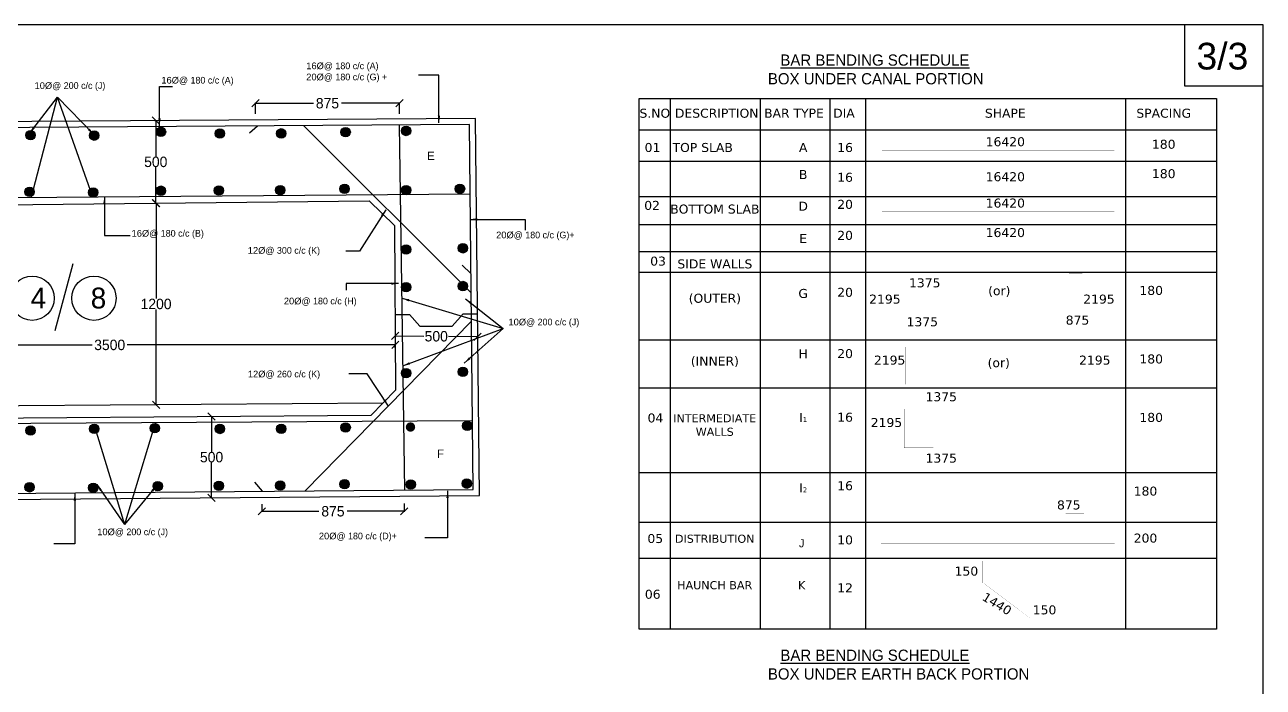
# Model space of a CAD drawing. Header units: inches. Extents: x 36 to 1751, y 50 to 883.
# Drawn here: x 1156 to 1751, y 564 to 883 of the extents above; entities that cross this region are included whole.
import ezdxf

# ---------------------------------------------------------------- set-up
doc = ezdxf.new("R2010")
doc.units = ezdxf.units.IN
doc.header["$MEASUREMENT"] = 0
for name, color, linetype in [('DIMENSION', 7, 'Continuous'), ('DRAWING', 2, 'Continuous'), ('HATCH', 7, 'Continuous'), ('TEXT', 7, 'Continuous')]:
    doc.layers.add(name, color=color, linetype=linetype)
doc.dimstyles.get("Standard").update_dxf_attribs({"dimtxt": 5, "dimasz": 3.5, "dimexe": 0.18, "dimexo": 0.0625, "dimgap": 0.09, "dimtad": 0, "dimtih": 1, "dimtoh": 1, "dimdec": 4, "dimzin": 0, "dimdsep": 46, "dimlunit": 4, "dimtxsty": 'Standard', "dimblk": 'OBLIQUE', "dimcen": 0.09, "dimadec": 0, "dimazin": 0, "dimtfac": 1, "dimtdec": 4, "dimtofl": 0, "dimtmove": 0, "dimatfit": 3, "dimfxl": 1, "dimtolj": 1, "dimtzin": 0, "dimarcsym": 0})

# ---------------------------------------------------------------- blocks, each defined once
blk = doc.blocks.new('_Oblique')
at = {"color": 0, "linetype": 'ByBlock', "lineweight": -2}
blk.add_line((-0.5, -0.5), (0.5, 0.5), dxfattribs=at)
blk = doc.blocks.new('*D53')
at = {"layer": 'Defpoints', "color": 0, "transparency": 16777216}
for p in [(1270.39, 652.42), (1338.68, 652.64), (1338.68, 648.89)]:
    blk.add_point(p, dxfattribs=at)
at = {"layer": 'DRAWING', "color": 0, "lineweight": -2, "transparency": 16777216}
for p, q in [((1270.39, 652.36), (1270.39, 648.71)), ((1270.39, 648.89), (1297.78, 648.89)), ((1338.68, 648.89), (1311.29, 648.89)), ((1338.68, 652.58), (1338.68, 648.71))]:
    blk.add_line(p, q, dxfattribs=at)
at = {"layer": 'DRAWING', "color": 0, "lineweight": -2, "transparency": 16777216, "xscale": 3.5, "yscale": 3.5, "zscale": 3.5, "rotation": 180}
blk.add_blockref('_Oblique', (1270.39, 648.89), dxfattribs=at)
at = {"layer": 'DRAWING', "color": 0, "lineweight": -2, "transparency": 16777216, "xscale": 3.5, "yscale": 3.5, "zscale": 3.5}
blk.add_blockref('_Oblique', (1338.68, 648.89), dxfattribs=at)
at = {"layer": 'DRAWING', "color": 0, "transparency": 16777216, "insert": (1304.54, 648.89), "char_height": 5, "attachment_point": 5}
blk.add_mtext('\\A1;875', dxfattribs=at)
blk = doc.blocks.new('*D58')
at = {"layer": 'Defpoints', "color": 0, "transparency": 16777216}
for p in [(1218.93, 836.6), (1218.93, 796.89), (1219.42, 796.89)]:
    blk.add_point(p, dxfattribs=at)
at = {"layer": 'DIMENSION', "color": 0, "lineweight": -2, "transparency": 16777216}
for p, q in [((1218.99, 836.6), (1219.6, 836.6)), ((1219.42, 836.6), (1219.42, 819.34)), ((1219.42, 796.89), (1219.42, 814.16)), ((1218.99, 796.89), (1219.6, 796.89))]:
    blk.add_line(p, q, dxfattribs=at)
at = {"layer": 'DIMENSION', "color": 0, "lineweight": -2, "transparency": 16777216, "xscale": 3.5, "yscale": 3.5, "zscale": 3.5}
for p, rotation in [((1219.42, 836.6), 90), ((1219.42, 796.89), 270)]:
    blk.add_blockref('_Oblique', p, dxfattribs=dict(at, rotation=rotation))
at = {"layer": 'DIMENSION', "color": 0, "transparency": 16777216, "insert": (1219.42, 816.75), "char_height": 5, "attachment_point": 5}
blk.add_mtext('\\A1;500', dxfattribs=at)
blk = doc.blocks.new('*D62')
at = {"layer": 'Defpoints', "color": 0, "transparency": 16777216}
for p in [(1060.08, 727.36), (1334.5, 728.81), (1334.5, 727.36)]:
    blk.add_point(p, dxfattribs=at)
at = {"layer": 'DIMENSION', "color": 0, "lineweight": -2, "transparency": 16777216}
for p, q in [((1060.08, 727.43), (1060.08, 728.99)), ((1060.08, 728.81), (1188.87, 728.81)), ((1334.5, 728.81), (1205.71, 728.81)), ((1334.5, 727.43), (1334.5, 728.99))]:
    blk.add_line(p, q, dxfattribs=at)
at = {"layer": 'DIMENSION', "color": 0, "lineweight": -2, "transparency": 16777216, "xscale": 3.5, "yscale": 3.5, "zscale": 3.5, "rotation": 180}
blk.add_blockref('_Oblique', (1060.08, 728.81), dxfattribs=at)
at = {"layer": 'DIMENSION', "color": 0, "lineweight": -2, "transparency": 16777216, "xscale": 3.5, "yscale": 3.5, "zscale": 3.5}
blk.add_blockref('_Oblique', (1334.5, 728.81), dxfattribs=at)
at = {"layer": 'DIMENSION', "color": 0, "transparency": 16777216, "insert": (1197.29, 728.81), "char_height": 5, "attachment_point": 5}
blk.add_mtext('\\A1;3500', dxfattribs=at)
blk = doc.blocks.new('*D96')
at = {"layer": 'Defpoints', "color": 0, "transparency": 16777216}
for p in [(1334.36, 733.17), (1373.97, 732.77), (1373.97, 732.76)]:
    blk.add_point(p, dxfattribs=at)
at = {"layer": 'DIMENSION', "color": 0, "lineweight": -2, "transparency": 16777216}
for p, q in [((1334.36, 733.16), (1348.24, 733.02)), ((1334.36, 733.11), (1334.36, 732.98)), ((1373.97, 732.76), (1360.09, 732.9)), ((1373.97, 732.71), (1373.96, 732.58))]:
    blk.add_line(p, q, dxfattribs=at)
at = {"layer": 'DIMENSION', "color": 0, "lineweight": -2, "transparency": 16777216, "xscale": 3.5, "yscale": 3.5, "zscale": 3.5}
for p, rotation in [((1334.36, 733.16), 179.4200049504487), ((1373.97, 732.76), 359.4200049504487)]:
    blk.add_blockref('_Oblique', p, dxfattribs=dict(at, rotation=rotation))
at = {"layer": 'DIMENSION', "color": 0, "transparency": 16777216, "insert": (1354.16, 732.96), "char_height": 5, "attachment_point": 5}
blk.add_mtext('\\A1;500', dxfattribs=at)
blk = doc.blocks.new('*D97')
at = {"layer": 'Defpoints', "color": 0, "transparency": 16777216}
for p in [(1219.6, 796.89), (1219.56, 700.08), (1219.6, 700.08)]:
    blk.add_point(p, dxfattribs=at)
at = {"layer": 'DIMENSION', "color": 0, "lineweight": -2, "transparency": 16777216}
for p, q in [((1219.54, 796.89), (1219.38, 796.89)), ((1219.56, 796.89), (1219.56, 751.07)), ((1219.56, 700.08), (1219.56, 745.89)), ((1219.54, 700.08), (1219.38, 700.08))]:
    blk.add_line(p, q, dxfattribs=at)
at = {"layer": 'DIMENSION', "color": 0, "lineweight": -2, "transparency": 16777216, "xscale": 3.5, "yscale": 3.5, "zscale": 3.5}
for p, rotation in [((1219.56, 796.89), 90), ((1219.56, 700.08), 270)]:
    blk.add_blockref('_Oblique', p, dxfattribs=dict(at, rotation=rotation))
at = {"layer": 'DIMENSION', "color": 0, "transparency": 16777216, "insert": (1219.56, 748.48), "char_height": 5, "attachment_point": 5}
blk.add_mtext('\\A1;1200', dxfattribs=at)
blk = doc.blocks.new('*D98')
at = {"layer": 'Defpoints', "color": 0, "transparency": 16777216}
for p in [(1336.44, 844.93), (1267.35, 839.83), (1336.44, 839.83)]:
    blk.add_point(p, dxfattribs=at)
at = {"layer": 'DIMENSION', "color": 0, "lineweight": -2, "transparency": 16777216}
for p, q in [((1267.35, 839.9), (1267.35, 845.11)), ((1267.35, 844.93), (1295.14, 844.93)), ((1336.44, 844.93), (1308.65, 844.93)), ((1336.44, 839.9), (1336.44, 845.11))]:
    blk.add_line(p, q, dxfattribs=at)
at = {"layer": 'DIMENSION', "color": 0, "lineweight": -2, "transparency": 16777216, "xscale": 3.5, "yscale": 3.5, "zscale": 3.5, "rotation": 180}
blk.add_blockref('_Oblique', (1267.35, 844.93), dxfattribs=at)
at = {"layer": 'DIMENSION', "color": 0, "lineweight": -2, "transparency": 16777216, "xscale": 3.5, "yscale": 3.5, "zscale": 3.5}
blk.add_blockref('_Oblique', (1336.44, 844.93), dxfattribs=at)
at = {"layer": 'DIMENSION', "color": 0, "transparency": 16777216, "insert": (1301.9, 844.93), "char_height": 5, "attachment_point": 5}
blk.add_mtext('\\A1;875', dxfattribs=at)
blk = doc.blocks.new('*D103')
at = {"layer": 'Defpoints', "color": 0, "transparency": 16777216}
for p in [(1246.23, 694.38), (1246.23, 655.39), (1246.23, 655.39)]:
    blk.add_point(p, dxfattribs=at)
at = {"layer": 'DIMENSION', "color": 0, "lineweight": -2, "transparency": 16777216}
for p, q in [((1246.17, 694.38), (1246.05, 694.38)), ((1246.23, 694.38), (1246.23, 677.48)), ((1246.23, 655.39), (1246.23, 672.3)), ((1246.17, 655.39), (1246.05, 655.39))]:
    blk.add_line(p, q, dxfattribs=at)
at = {"layer": 'DIMENSION', "color": 0, "lineweight": -2, "transparency": 16777216, "xscale": 3.5, "yscale": 3.5, "zscale": 3.5}
for p, rotation in [((1246.23, 694.38), 90), ((1246.23, 655.39), 270)]:
    blk.add_blockref('_Oblique', p, dxfattribs=dict(at, rotation=rotation))
at = {"layer": 'DIMENSION', "color": 0, "transparency": 16777216, "insert": (1246.23, 674.89), "char_height": 5, "attachment_point": 5}
blk.add_mtext('\\A1;500', dxfattribs=at)

msp = doc.modelspace()

# ---------------------------------------------------------------- hatches: boundary and pattern name
at = {"layer": 'HATCH'}
for points in [[(1224.18657, 831.19759, 1), (1219.66229, 831.19759, 1)], [(1312.89842, 831.08267, 1), (1308.37414, 831.08267, 1)], [(1341.91713, 831.61933, 1), (1337.39284, 831.61933, 1)], [(1161.56414, 829.60924, 1), (1157.03985, 829.60924, 1)], [(1192.13846, 829.38551, 1), (1187.61417, 829.38551, 1)], [(1252.49943, 830.35003, 1), (1247.97515, 830.35003, 1)], [(1281.98011, 830.46992, 1), (1277.45583, 830.46992, 1)], [(1161.05083, 802.32918, 1), (1156.52655, 802.32918, 1)], [(1191.62515, 802.10545, 1), (1187.10087, 802.10545, 1)], [(1224.12833, 802.92525, 1), (1219.60405, 802.92525, 1)], [(1251.98613, 803.06997, 1), (1247.46184, 803.06997, 1)], [(1281.46681, 803.18986, 1), (1276.94252, 803.18986, 1)], [(1312.38512, 803.80262, 1), (1307.86083, 803.80262, 1)], [(1341.94731, 803.2416, 1), (1337.42302, 803.2416, 1)], [(1367.82098, 803.84434, 1), (1363.2967, 803.84434, 1)], [(1341.94731, 774.64429, 1), (1337.42302, 774.64429, 1)], [(1369.23543, 775.24703, 1), (1364.71115, 775.24703, 1)], [(1341.94731, 756.52486, 1), (1337.42302, 756.52486, 1)], [(1369.23543, 757.1276, 1), (1364.71115, 757.1276, 1)], [(1341.94731, 715.28731, 1), (1337.42302, 715.28731, 1)], [(1369.23543, 715.89005, 1), (1364.71115, 715.89005, 1)], [(1192.13846, 688.48, 1), (1187.61417, 688.48, 1)], [(1221.18657, 688.79208, 1), (1216.66229, 688.79208, 1)], [(1252.49943, 688.44452, 1), (1247.97515, 688.44452, 1)], [(1281.98011, 688.56441, 1), (1277.45583, 688.56441, 1)], [(1312.89842, 689.17716, 1), (1308.37414, 689.17716, 1)], [(1344.04485, 689.38242, 1), (1339.52057, 689.38242, 1)], [(1371.33298, 689.98516, 1), (1366.80869, 689.98516, 1)], [(1161.56414, 687.70373, 1), (1157.03985, 687.70373, 1)], [(1161.05083, 660.42367, 1), (1156.52655, 660.42367, 1)], [(1191.62515, 660.19994, 1), (1187.10087, 660.19994, 1)], [(1222.62833, 661.01974, 1), (1218.10405, 661.01974, 1)], [(1251.98613, 661.16446, 1), (1247.46184, 661.16446, 1)], [(1281.46681, 661.28435, 1), (1276.94252, 661.28435, 1)], [(1312.38512, 661.89711, 1), (1307.86083, 661.89711, 1)], [(1344.1578, 661.78851, 1), (1339.63351, 661.78851, 1)], [(1371.10693, 662.18258, 1), (1366.58264, 662.18258, 1)]]:
    msp.add_hatch(color=256, dxfattribs=at).paths.add_polyline_path(points)

# ---------------------------------------------------------------- linework, layer by layer
at = {"layer": 'DIMENSION'}
for points in [[(1751.4297, 882.6464), (35.58486, 882.6464), (35.58486, 49.73647), (1751.4297, 49.73647)], [(1751.4297, 882.6464), (1713.54905, 882.6464), (1713.54905, 853.38243), (1751.4297, 853.38243)], [(1451.60582, 847.18711), (1729.04716, 847.18711), (1729.04716, 592.30729), (1451.60582, 592.30729)]]:
    msp.add_lwpolyline(points, close=True, dxfattribs=at)
for points in [[(1466.51843, 847.18711), (1466.51843, 592.30729)], [(1509.83779, 847.18711), (1509.83779, 592.30729)], [(1543.25646, 847.18711), (1543.25646, 592.30729)], [(1560.40585, 847.18711), (1560.40585, 592.30729)], [(1685.28491, 847.18711), (1685.28491, 592.33328)], [(1451.60582, 832.236), (1729.04716, 832.236)], [(1451.60582, 817.17276), (1729.04716, 817.17276)], [(1451.60582, 800.06705), (1729.04716, 800.06705)], [(1451.60582, 786.64186), (1729.04716, 786.64186)], [(1451.60582, 773.76099), (1729.04716, 773.76099)], [(1179.62063, 767.76052), (1170.94587, 735.63083)], [(1451.60582, 763.7783), (1729.04716, 763.7783)], [(1451.60582, 731.29062), (1729.04716, 731.29062)], [(1451.60582, 708.17463), (1729.04716, 708.17463)], [(1451.60582, 667.57665), (1729.04716, 667.57665)], [(1451.60582, 643.69626), (1729.04716, 643.69626)], [(1451.60582, 626.44387), (1729.04716, 626.44387)]]:
    msp.add_lwpolyline(points, dxfattribs=at)
for centre in [(1160.03245, 751.27659), (1189.73408, 751.27659)]:
    msp.add_circle(centre, 10.63358, dxfattribs=at)
at = {"layer": 'DRAWING'}
for points in [[(79.93174, 643.49572), (531.45996, 649.36701), (1374.92015, 656.4797), (1372.99968, 837.64473), (1064.86505, 835.5577), (822.19943, 833.99263), (401.99265, 828.53245), (76.93757, 823.2987), (79.93174, 643.49572)], [(82.82048, 646.47142), (531.42848, 652.30474), (1371.95122, 659.39266), (1370.09298, 834.68709), (1064.88495, 832.61987), (822.22799, 831.05486), (402.03539, 825.59486), (79.924, 820.40851)]]:
    msp.add_lwpolyline(points, close=True, dxfattribs=at)
for points in [[(1268.23803, 833.99721), (1264.48285, 830.63851)], [(1290.59476, 834.14864), (1370.94959, 753.87934)], [(1336.40488, 834.45891), (1338.91678, 659.11409)], [(80.48111, 786.95319), (113.79433, 787.41225), (576.09833, 795.07462), (1370.44539, 801.44216)], [(1321.96234, 798.08508), (1334.12096, 786.14044), (1334.60013, 707.12105), (1322.71584, 694.96007), (1072.22972, 693.05506), (1060.14049, 704.97588), (1059.93936, 782.46529), (1071.92668, 795.27078), (1321.96234, 798.08508)], [(1366.67896, 767.08984), (1370.85166, 763.1175)], [(1334.38, 743.42165), (1341.25959, 743.42165), (1346.31239, 737.77547), (1361.76452, 737.77547), (1367.01557, 743.69131), (1373.99565, 743.69131)], [(1371.09463, 740.1971), (1291.22657, 658.71193)], [(1066.18511, 699.01547), (1328.65798, 701.04056)], [(82.26799, 679.64908), (113.79433, 680.08352), (576.09833, 687.74588), (1371.59999, 692.52542)], [(1266.84359, 662.96996), (1270.5744, 658.53778)]]:
    msp.add_lwpolyline(points, dxfattribs=at)
at = {"layer": 'DRAWING', "const_width": 0.05}
for points in [[(1568.2296, 822.26381), (1679.83413, 822.26381)], [(1568.2296, 805.46014), (1679.83413, 805.46014)], [(1568.2296, 792.79794), (1679.83413, 792.79794)], [(1568.2296, 778.63217), (1679.83413, 778.63217)], [(1590.67531, 762.73639), (1578.51064, 762.73639), (1578.51064, 743.53079), (1590.21973, 743.53079)], [(1658.16151, 763.16236), (1664.51495, 763.16236), (1664.51495, 743.97953), (1657.60521, 743.97953)], [(1579.72344, 727.87121), (1579.72344, 709.94131)], [(1661.78149, 728.41801), (1661.78149, 710.35108)], [(1591.0502, 697.99872), (1578.92463, 697.99872), (1578.92463, 679.37371), (1592.95224, 679.37371)], [(1656.48823, 647.99833), (1665.30378, 647.99833), (1665.30378, 666.4906), (1652.92639, 666.4906)], [(1567.74516, 633.45139), (1680.00062, 633.45139)], [(1616.71927, 624.99977), (1616.71927, 614.55038), (1639.30423, 597.64226), (1650.11701, 597.64226)]]:
    msp.add_lwpolyline(points, dxfattribs=at)
at = {"layer": 'DRAWING'}
for centre in [(1221.92443, 831.19759), (1310.63628, 831.08267), (1339.65499, 831.61933), (1159.302, 829.60924), (1189.87632, 829.38551), (1250.23729, 830.35003), (1279.71797, 830.46992), (1158.78869, 802.32918), (1189.36301, 802.10545), (1221.86619, 802.92525), (1249.72398, 803.06997), (1279.20466, 803.18986), (1310.12298, 803.80262), (1339.68516, 803.2416), (1365.55884, 803.84434), (1339.68516, 774.64429), (1366.97329, 775.24703), (1339.68516, 756.52486), (1366.97329, 757.1276), (1339.68516, 715.28731), (1366.97329, 715.89005), (1189.87632, 688.48), (1218.92443, 688.79208), (1250.23729, 688.44452), (1279.71797, 688.56441), (1310.63628, 689.17716), (1369.07083, 689.98516), (1159.302, 687.70373), (1158.78869, 660.42367), (1189.36301, 660.19994), (1220.36619, 661.01974), (1249.72398, 661.16446), (1279.20466, 661.28435), (1310.12298, 661.89711), (1341.89566, 661.78851), (1368.84479, 662.18258)]:
    msp.add_circle(centre, 2.26214, dxfattribs=at)

# ---------------------------------------------------------------- texts
at = {"layer": 'TEXT'}
for s, insert, char_height, width, attachment_point in [('{\\fArial|b0|i0|c0|p32;3/3}', (1719.36386, 873.98127), 12.8187232, 59825.9373316, 1), ('{\\fArial|b0|i0|c0|p32;16Ø\\fMS Shell Dlg|b0|i0|c0|p32;@} 180 c/c (A)\\P{\\fArial|b0|i0|c0|p32;20Ø\\fMS Shell Dlg|b0|i0|c0|p32;@} 180 c/c (G) +', (1291.70816, 864.5141), 3.2046808, 14956.4843329, 1), ('   {\\LBAR BENDING SCHEDULE\\P}BOX UNDER CANAL PORTION', (1513.47354, 868.37745), 5.3840637, 292.6773989, 1), ('{\\fArial|b0|i0|c0|p32;16Ø\\fMS Shell Dlg|b0|i0|c0|p32;@} 180 c/c (A)', (1222.10323, 857.60726), 3.2046808, 14956.4843329, 1), ('{\\fArial|b0|i0|c0|p32;10Ø\\fMS Shell Dlg|b0|i0|c0|p32;@} 200 c/c (J)', (1161.19436, 855.02708), 3.2046808, 14956.4843329, 1), ('{\\fVerdana|b0|i0|c0|p34;S.NO}', (1459.16499, 842.32126), 4.3247491, 185.3463913, 2), ('{\\fVerdana|b0|i0|c0|p34;DESCRIPTION}', (1488.89701, 842.32126), 4.3247491, 185.3463913, 2), ('{\\fVerdana|b0|i0|c0|p34;BAR TYPE}', (1526.00038, 842.32126), 4.3247491, 185.3463913, 2), ('{\\fVerdana|b0|i0|c0|p34;DIA}', (1550.01499, 842.32126), 4.3247491, 185.3463913, 2), ('{\\fVerdana|b0|i0|c0|p34;SHAPE}', (1627.53169, 842.32126), 4.3247491, 185.3463913, 2), ('{\\fVerdana|b0|i0|c0|p34;SPACING}', (1703.63862, 842.32126), 4.3247491, 185.3463913, 2), ('{\\fVerdana|b0|i0|c0|p34;16420}', (1627.53169, 828.61886), 4.3247491, 185.3463913, 2), ('{\\fVerdana|b0|i0|c0|p34;180}', (1703.63862, 827.41281), 4.3247491, 185.3463913, 2), ('{\\fArial|b0|i0|c0|p32;E}', (1349.7561, 821.66488), 4.005851, 18695.6054161, 1), ('{\\fVerdana|b0|i0|c0|p34;01}', (1458.04063, 825.85457), 4.3247491, 185.3463913, 2), ('{\\fVerdana|b0|i0|c0|p34;TOP SLAB}', (1482.1554, 825.85457), 4.3247491, 185.3463913, 2), ('{\\fVerdana|b0|i0|c0|p34;A}', (1530.43119, 825.85457), 4.3247491, 185.3463913, 2), ('{\\fVerdana|b0|i0|c0|p34;16}', (1550.56272, 825.85457), 4.3247491, 185.3463913, 2), ('{\\fVerdana|b0|i0|c0|p34;B}', (1530.43119, 812.84353), 4.3247491, 185.3463913, 2), ('{\\fVerdana|b0|i0|c0|p34;16}', (1550.56272, 811.53203), 4.3247491, 185.3463913, 2), ('{\\fVerdana|b0|i0|c0|p34;16420}', (1627.53169, 811.81519), 4.3247491, 185.3463913, 2), ('{\\fVerdana|b0|i0|c0|p34;180}', (1703.63862, 813.27549), 4.3247491, 185.3463913, 2), ('{\\fVerdana|b0|i0|c0|p34;02}', (1457.84298, 798.03037), 4.3247491, 185.3463913, 2), ('{\\fVerdana|b0|i0|c0|p34;D}', (1530.43119, 797.65187), 4.3247491, 185.3463913, 2), ('{\\fVerdana|b0|i0|c0|p34;20}', (1550.56272, 798.53442), 4.3247491, 185.3463913, 2), ('{\\fVerdana|b0|i0|c0|p34;16420}', (1627.53169, 799.15299), 4.3247491, 185.3463913, 2), ('{\\fVerdana|b0|i0|c0|p34;BOTTOM SLAB}', (1487.99882, 796.26108), 4.3247491, 185.3463913, 2), ('{\\fArial|b0|i0|c0|p32;16Ø\\fMS Shell Dlg|b0|i0|c0|p32;@} 180 c/c (B)', (1207.8085, 784.04939), 3.2046808, 14956.4843329, 1), ('{\\fArial|b0|i0|c0|p32;20Ø\\fMS Shell Dlg|b0|i0|c0|p32;@} 180 c/c (G)+', (1382.91666, 783.26996), 3.2046808, 14956.4843329, 1), ('{\\fVerdana|b0|i0|c0|p34;E}', (1530.43119, 782.10276), 4.3247491, 185.3463913, 2), ('{\\fVerdana|b0|i0|c0|p34;20}', (1550.56272, 783.63099), 4.3247491, 185.3463913, 2), ('{\\fVerdana|b0|i0|c0|p34;16420}', (1627.53169, 784.98722), 4.3247491, 185.3463913, 2), ('{\\fArial|b0|i0|c0|p32;12Ø\\fMS Shell Dlg|b0|i0|c0|p32;@} 300 c/c (K)', (1263.62143, 775.83217), 3.2046808, 14956.4843329, 1), ('{\\fVerdana|b0|i0|c0|p34;03}', (1460.70921, 771.26631), 4.3247491, 185.3463913, 2), ('{\\fVerdana|b0|i0|c0|p34;SIDE WALLS}', (1487.99882, 769.92802), 4.3247491, 185.3463913, 2), ('4', (1159.30412, 756.38043), 10.02817, 46802.199989, 1), ('8', (1188.17686, 756.38043), 10.02817, 46802.199989, 1), ('{\\fVerdana|b0|i0|c0|p34;G}', (1530.43119, 755.72288), 4.3247491, 185.3463913, 2), ('{\\fVerdana|b0|i0|c0|p34;20}', (1550.56272, 756.26861), 4.3247491, 185.3463913, 2), ('{\\fVerdana|b0|i0|c0|p34;1375}', (1588.82776, 760.82429), 4.3247491, 185.3463913, 2), ('{\\fVerdana|b0|i0|c0|p34;(or)}', (1624.6389, 757.0417), 4.3247491, 185.3463913, 2), ('{\\fVerdana|b0|i0|c0|p34;180}', (1697.61433, 757.18555), 4.3247491, 185.3463913, 2), ('{\\fArial|b0|i0|c0|p32;20Ø\\fMS Shell Dlg|b0|i0|c0|p32;@} 180 c/c (H)', (1280.95657, 751.51509), 3.2046808, 14956.4843329, 1), ('{\\fVerdana|b0|i0|c0|p34;(OUTER)}', (1487.99882, 753.42422), 4.3247491, 185.3463913, 2), ('{\\fVerdana|b0|i0|c0|p34;2195}', (1569.68061, 753.00467), 4.3247491, 185.3463913, 2), ('{\\fVerdana|b0|i0|c0|p34;2195}', (1672.51873, 753.00467), 4.3247491, 185.3463913, 2), ('{\\fArial|b0|i0|c0|p32;10Ø\\fMS Shell Dlg|b0|i0|c0|p32;@} 200 c/c (J)', (1388.84645, 741.42187), 3.2046808, 14956.4843329, 1), ('{\\fVerdana|b0|i0|c0|p34;1375}', (1587.65658, 742.1151), 4.3247491, 185.3463913, 2), ('{\\fVerdana|b0|i0|c0|p34;875}', (1662.20915, 742.90934), 4.3247491, 185.3463913, 2), ('{\\fVerdana|b0|i0|c0|p34;H}', (1530.43119, 726.72186), 4.3247491, 185.3463913, 2), ('{\\fVerdana|b0|i0|c0|p34;20}', (1550.56272, 726.83641), 4.3247491, 185.3463913, 2), ('{\\fVerdana|b0|i0|c0|p34;(INNER)}', (1487.99882, 723.26185), 4.3247491, 185.3463913, 2), ('{\\fVerdana|b0|i0|c0|p34;2195}', (1571.96203, 723.6945), 4.3247491, 185.3463913, 2), ('{\\fVerdana|b0|i0|c0|p34;(or)}', (1624.37028, 722.44535), 4.3247491, 185.3463913, 2), ('{\\fVerdana|b0|i0|c0|p34;2195}', (1670.51409, 723.6945), 4.3247491, 185.3463913, 2), ('{\\fVerdana|b0|i0|c0|p34;180}', (1697.61433, 724.25484), 4.3247491, 185.3463913, 2), ('{\\fArial|b0|i0|c0|p32;12Ø\\fMS Shell Dlg|b0|i0|c0|p32;@} 260 c/c (K)', (1263.66018, 716.45663), 3.2046808, 14956.4843329, 1), ('{\\fVerdana|b0|i0|c0|p34;1375}', (1596.75606, 706.11015), 4.3247491, 185.3463913, 2), ('{\\fVerdana|b0|i0|c0|p34;I\\H0.5533x;1}', (1530.43119, 696.17697), 4.3247491, 185.3463913, 2), ('{\\fVerdana|b0|i0|c0|p34;16}', (1550.56272, 696.2672), 4.3247491, 185.3463913, 2), ('{\\fVerdana|b0|i0|c0|p34;180}', (1697.61433, 696.17822), 4.3247491, 185.3463913, 2), ('{\\fVerdana|b0|i0|c0|p34;04}', (1459.45301, 695.93464), 4.3247491, 185.3463913, 2), ('{\\fVerdana|b0|i0|c0|p34;INTERMEDIATE\\PWALLS}', (1487.92439, 695.54468), 3.8922742, 166.8117522, 2), ('{\\fVerdana|b0|i0|c0|p34;2195}', (1570.44397, 693.72702), 4.3247491, 185.3463913, 2), ('{\\fArial|b0|i0|c0|p32;F}', (1354.50212, 678.57981), 4.005851, 18695.6054161, 1), ('{\\fVerdana|b0|i0|c0|p34;1375}', (1596.75606, 676.5976), 4.3247491, 185.3463913, 2), ('{\\fVerdana|b0|i0|c0|p34;I\\H0.5533x;2}', (1530.43119, 662.31773), 4.3247491, 185.3463913, 2), ('{\\fVerdana|b0|i0|c0|p34;16}', (1550.56272, 663.36277), 4.3247491, 185.3463913, 2), ('{\\fVerdana|b0|i0|c0|p34;180}', (1694.86976, 660.77879), 4.3247491, 185.3463913, 2), ('{\\fVerdana|b0|i0|c0|p34;875}', (1658.01858, 654.11821), 4.3247491, 185.3463913, 2), ('{\\fArial|b0|i0|c0|p32;10Ø\\fMS Shell Dlg|b0|i0|c0|p32;@} 200 c/c (J)', (1191.30545, 640.62472), 3.2046808, 14956.4843329, 1), ('{\\fArial|b0|i0|c0|p32;20Ø\\fMS Shell Dlg|b0|i0|c0|p32;@} 180 c/c (D)+', (1297.77074, 638.63473), 3.2046808, 14956.4843329, 1), ('{\\fVerdana|b0|i0|c0|p34;05}', (1459.37987, 637.99243), 4.3247491, 185.3463913, 2), ('{\\fVerdana|b0|i0|c0|p34;DISTRIBUTION}', (1487.93381, 637.67933), 3.8922742, 166.8117522, 2), ('{\\fVerdana|b0|i0|c0|p34;10}', (1550.56272, 637.31841), 4.3247491, 185.3463913, 2), ('{\\fVerdana|b0|i0|c0|p34;200}', (1694.86976, 638.19467), 4.3247491, 185.3463913, 2), ('J', (1529.68812, 635.47241), 3.89227, 166.8117522, 2), ('{\\fVerdana|b0|i0|c0|p34;150}', (1608.84689, 622.32601), 4.3247491, 185.3463913, 2), ('{\\fVerdana|b0|i0|c0|p34;HAUNCH BAR}', (1487.93381, 615.34021), 3.8922742, 166.8117522, 2), ('{\\fVerdana|b0|i0|c0|p34;K}', (1529.68812, 615.34021), 3.8922742, 166.8117522, 2), ('{\\fVerdana|b0|i0|c0|p34;12}', (1550.56272, 614.29396), 4.3247491, 185.3463913, 2), ('{\\fVerdana|b0|i0|c0|p34;06}', (1458.15108, 611.21697), 4.3247491, 185.3463913, 2), ('{\\fVerdana|b0|i0|c0|p34;150}', (1646.38042, 603.71725), 4.3247491, 185.3463913, 2), ('   {\\LBAR BENDING SCHEDULE\\P}BOX UNDER EARTH BACK PORTION', (1513.47354, 582.43909), 5.3840637, 292.6773989, 1)]:
    msp.add_mtext(s, dxfattribs=dict(at, insert=insert, char_height=char_height, width=width, attachment_point=attachment_point))
at = {"layer": 'TEXT', "insert": (1624.67202, 606.34455), "char_height": 4.3247491, "width": 185.3463913, "attachment_point": 2, "rotation": 328.88083582}
msp.add_mtext('{\\fVerdana|b0|i0|c0|p34;1440}', dxfattribs=at)

# ---------------------------------------------------------------- dimensions: what is measured, and where the dimension line sits
at = {"layer": 'DIMENSION'}
dim = msp.add_linear_dim(base=(1336.4385, 844.93388), p1=(1267.35484, 839.8346), p2=(1336.4385, 839.8346), text='875', dimstyle='Standard', dxfattribs=at)
dim.commit()
dim.dimension.update_dxf_attribs({"geometry": '*D98', "text_midpoint": (1301.89667, 844.93388)})
for p1, p2, distance, text, picture, middle in [((1218.93236, 836.60122), (1218.93236, 796.89274), 0.48878, '500', '*D58', (1219.42114, 816.74698)), ((1060.07863, 727.36454), (1334.50445, 727.36454), 1.44563, '3500', '*D62', (1197.29154, 728.81017)), ((1334.3594, 733.17235), (1373.96674, 732.7714), -0.00939, '500', '*D96', (1354.16297, 732.96249)), ((1246.22757, 694.37836), (1246.22757, 655.39447), 0, '500', '*D103', (1246.22757, 674.88642))]:
    dim = msp.add_aligned_dim(p1=p1, p2=p2, distance=distance, text=text, dimstyle='Standard', dxfattribs=at)
    dim.commit()
    dim.dimension.update_dxf_attribs({"geometry": picture, "text_midpoint": middle})
dim = msp.add_linear_dim(base=(1219.56038, 700.07659), p1=(1219.60114, 796.89274), p2=(1219.60114, 700.07659), angle=90, text='1200', dimstyle='Standard', dxfattribs=at)
dim.commit()
dim.dimension.update_dxf_attribs({"geometry": '*D97', "text_midpoint": (1219.56038, 748.48466)})
at = {"layer": 'DRAWING'}
dim = msp.add_linear_dim(base=(1338.68048, 648.8937), p1=(1270.39206, 652.42076), p2=(1338.68048, 652.64152), text='875', dimstyle='Standard', dxfattribs=at)
dim.commit()
dim.dimension.update_dxf_attribs({"geometry": '*D53', "text_midpoint": (1304.53627, 648.8937)})

# ---------------------------------------------------------------- leaders
at = {"layer": 'DIMENSION'}
for points in [[(1355.45707, 835.50841), (1355.45707, 858.42652), (1345.63382, 858.42652)], [(1221.21758, 834.12068), (1221.21758, 852.92131), (1227.49439, 852.92131)], [(1158.70112, 830.45454), (1172.27401, 847.87411)], [(1159.67229, 800.04614), (1172.27401, 847.87411)], [(1188.97295, 800.27335), (1172.27401, 847.87411)], [(1189.68115, 829.93028), (1172.27401, 847.87411)], [(1370.39166, 789.16587), (1396.81482, 789.16587), (1396.81482, 783.99796)], [(1336.05114, 758.28985), (1310.84918, 758.28985), (1310.84918, 755.20626)], [(1337.74924, 751.23572), (1386.37378, 736.67298)], [(1368.23298, 750.92295), (1386.37378, 736.67298)], [(1338.08113, 718.77268), (1386.37378, 736.67298)], [(1367.64087, 720.14575), (1386.37378, 736.67298)], [(1331.1606, 699.45452), (1321.02798, 714.90177), (1312.09219, 714.90177)], [(1189.67465, 690.79193), (1204.46701, 642.58242)], [(1219.08641, 691.26407), (1204.46701, 642.58242)], [(1191.11335, 661.8394), (1204.46701, 642.58242)], [(1219.96597, 661.38489), (1204.46701, 642.58242)], [(1180.52559, 657.50702), (1180.52559, 633.20805), (1170.49314, 633.20805)], [(1359.57404, 658.78799), (1359.57404, 636.16027), (1348.60426, 636.16027)]]:
    msp.add_leader(points, dimstyle='Standard', override={"dimgap": 0.09, "dimtad": 0}, dxfattribs=at)
at = {"layer": 'DRAWING'}
for points in [[(1194.74761, 800.02429), (1194.74761, 781.43222), (1207.10307, 781.43222)], [(1329.90549, 793.77362), (1317.31551, 773.95157), (1310.65735, 773.95157)]]:
    msp.add_leader(points, dimstyle='Standard', override={"dimgap": 0.09, "dimtad": 0}, dxfattribs=at)

doc.saveas('drawing.dxf')
